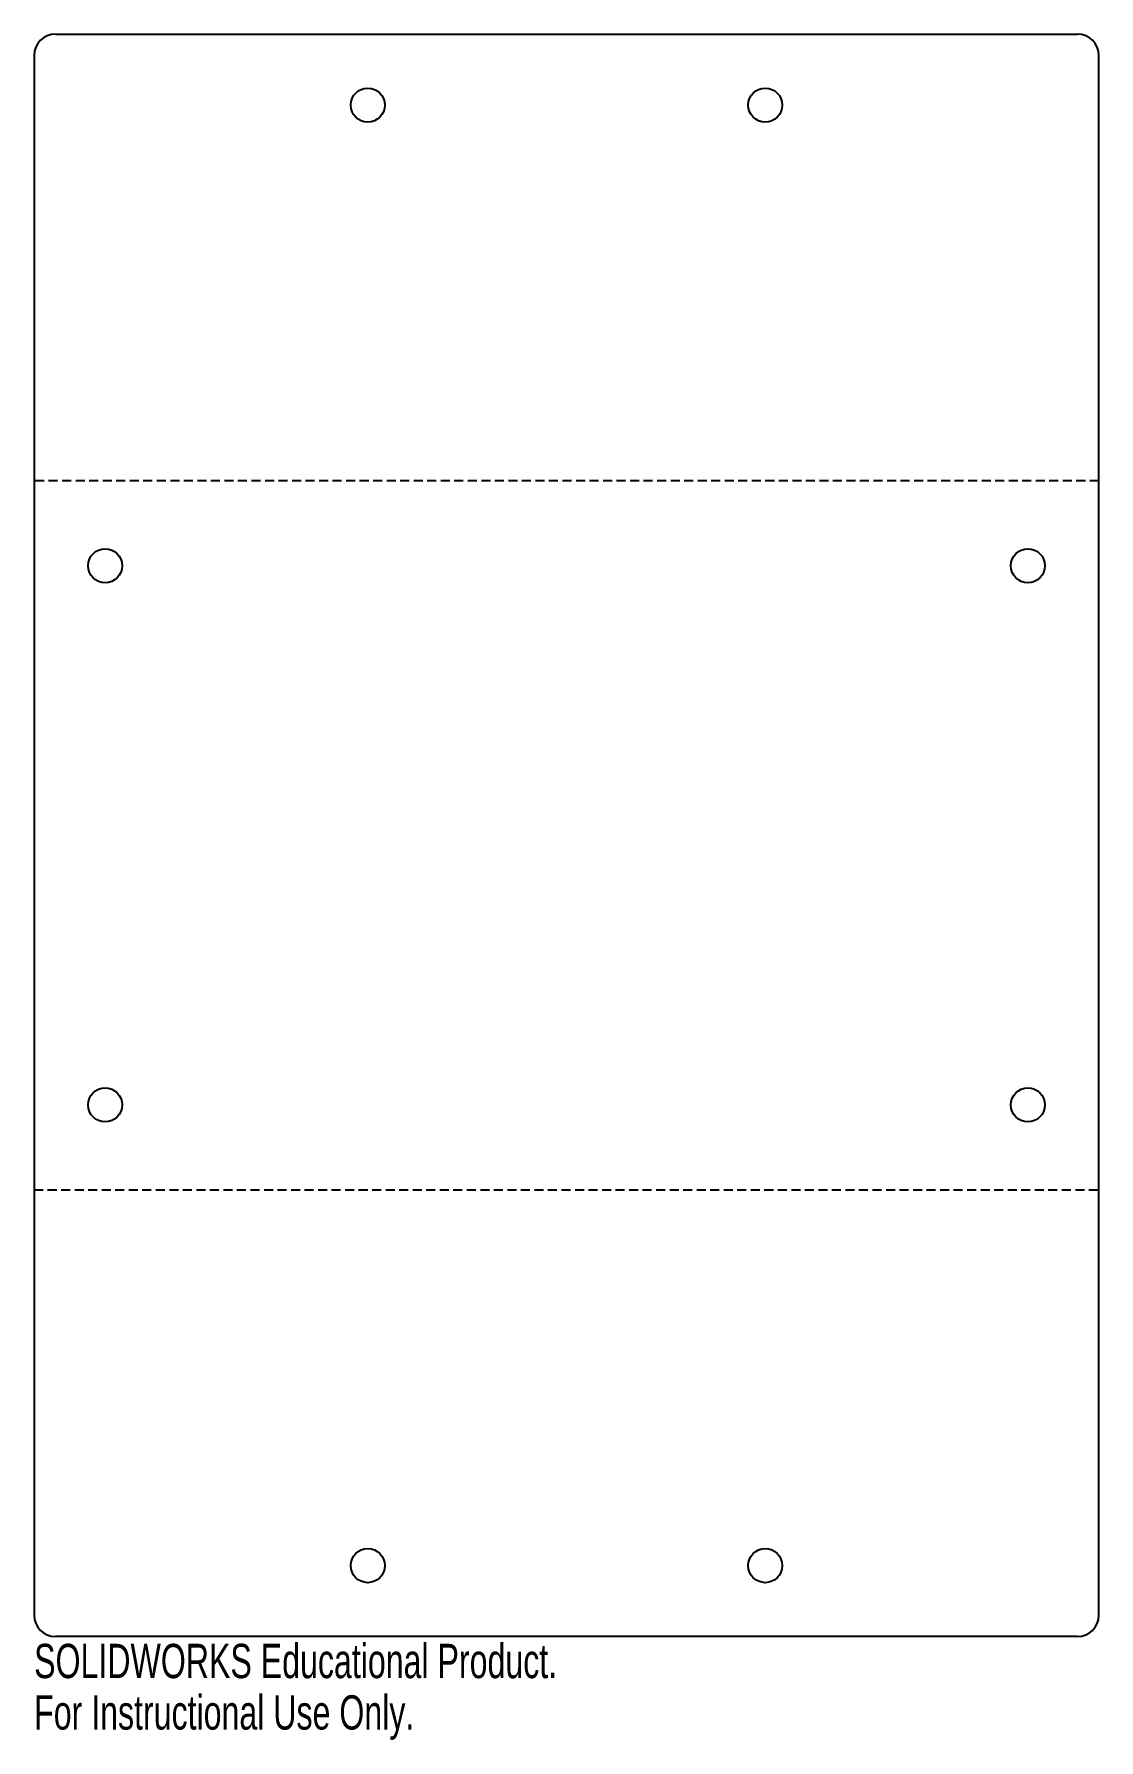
# Model space of a CAD drawing. Header units: millimetres. Extents: x -75 to 75, y -127 to 113.
import ezdxf

# ---------------------------------------------------------------- set-up
doc = ezdxf.new("R2010")
doc.units = ezdxf.units.MM
doc.linetypes.add('HIDDEN', pattern=[1.905, 1.27, -0.635])
doc.styles.add('SLDTEXTSTYLE0', font='TXT', dxfattribs={"width": 0.7})

msp = doc.modelspace()

# ---------------------------------------------------------------- linework, layer by layer
at = {"color": 7, "linetype": 'Continuous', "lineweight": 25}
for p, q in [((-72, 112.93), (72, 112.93)), ((-75, 109.93), (-75, -109.93)), ((75, -109.93), (75, 109.93)), ((72, -112.93), (-72, -112.93))]:
    msp.add_line(p, q, dxfattribs=at)
at = {"color": 7, "linetype": 'HIDDEN'}
for p, q in [((75, 49.96), (-75, 49.96)), ((-75, -49.96), (75, -49.96))]:
    msp.add_line(p, q, dxfattribs=at)
at = {"color": 7, "linetype": 'Continuous', "lineweight": 25}
for centre in [(-28, 102.93), (28, 102.93), (-65, 38), (65, 38), (-65, -38), (65, -38), (-28, -102.93), (28, -102.93)]:
    msp.add_circle(centre, 2.4, dxfattribs=at)
for centre, start, end in [((-72, 109.93), 90, 180), ((72, 109.93), 0, 90), ((-72, -109.93), 180, 270), ((72, -109.93), 270, 0)]:
    msp.add_arc(centre, 3, start, end, dxfattribs=at)

# ---------------------------------------------------------------- texts
at = {"color": 7, "linetype": 'Continuous', "char_height": 4.8336, "attachment_point": 1, "style": 'SLDTEXTSTYLE0'}
for s, insert in [('SOLIDWORKS Educational Product.', (-75, -113.95)), ('For Instructional Use Only.', (-75, -121.2))]:
    msp.add_mtext(s, dxfattribs=dict(at, insert=insert))

doc.saveas('drawing.dxf')
